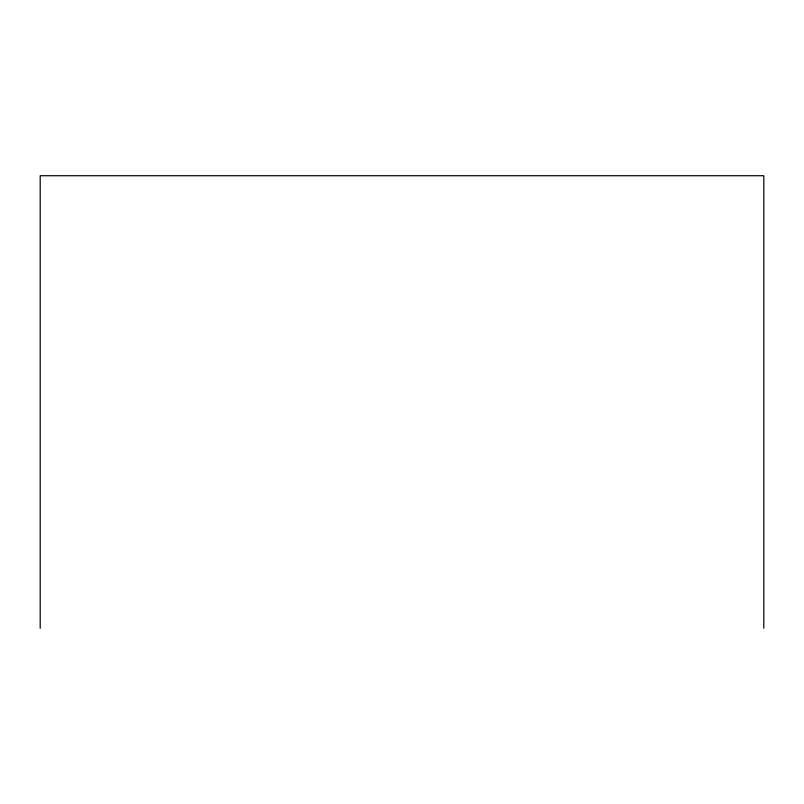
<?xml version="1.0" encoding="UTF-8"?>
<svg xmlns="http://www.w3.org/2000/svg" width="804" height="804" viewBox="0 0 804 804"><rect width="100%" height="100%" fill="white"/><g stroke="black" fill="none" stroke-linecap="round" stroke-linejoin="round"><path stroke-width="1.21" d="M763.8 628.276L763.8 175.724L40.2 175.724L40.2 628.276"/></g></svg>
